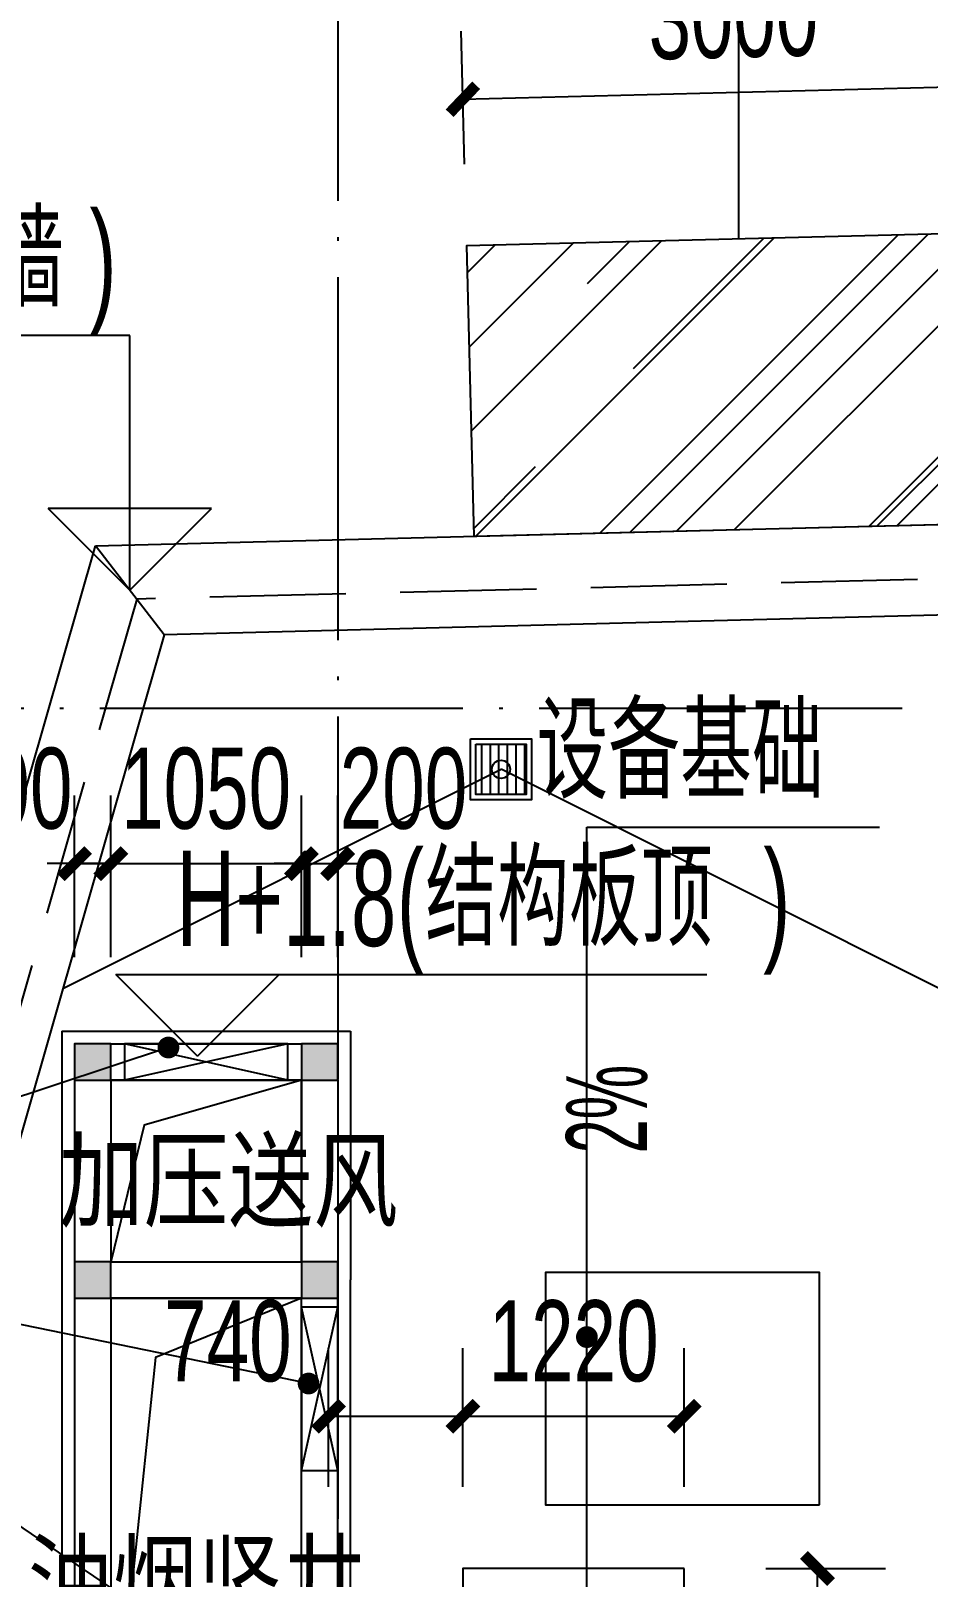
# Model space of a CAD drawing. Extents: x -409435 to 356702, y -107829 to 330904.
# Drawn here: x 21710 to 26653, y 279213 to 287730 of the extents above; entities that cross this region are included whole.
import ezdxf
from ezdxf.xclip import XClip

# ---------------------------------------------------------------- set-up
doc = ezdxf.new("R2010")
doc.units = 0
doc.header["$LTSCALE"] = 1000
doc.header["$MEASUREMENT"] = 0
doc.header["$XCLIPFRAME"] = 0
for name, pattern in [('104-14# 核心筒$0$DOTE', [2.42, 2, -0.2, 0.02, -0.2]), ('109-34 轴网$0$L1$0$$AUDIT_BAD_LTYPE1', [0]), ('X-104 14#平面$0$DASH', [0.35, 0.25, -0.1])]:
    doc.linetypes.add(name, pattern=pattern)
for name, color, linetype in [('01-标注_尺寸', 124, 'Continuous'), ('01-标注_符号', 200, 'Continuous'), ('02-TEXT_标注', 130, 'Continuous'), ('104-14# 核心筒$0$A_AXIS-轴线', 36, '104-14# 核心筒$0$DOTE'), ('PUB_HATCH', 8, 'Continuous'), ('X-104 14#平面$0$01-标注_标高', 200, 'Continuous'), ('X-104 14#平面$0$01-标注_符号', 200, 'Continuous'), ('X-104 14#平面$0$02-TEXT_标注', 130, 'Continuous'), ('X-104 14#平面$0$A-C_玻璃幕墙', 140, 'Continuous'), ('X-104 14#平面$0$A-O_分水线', 127, 'Continuous'), ('X-104 14#平面$0$A-O_屋面', 201, 'Continuous'), ('X-104 14#平面$0$A-O_散水', 134, 'Continuous'), ('X-104 14#平面$0$A-SUR_保温', 222, 'Continuous'), ('X-104 14#平面$0$A-TECH_暖通', 6, 'Continuous'), ('X-104 14#平面$0$A-TECH_结构', 21, 'Continuous'), ('X-104 14#平面$0$A_STR-砌块墙', 121, 'Continuous'), ('X-104 14#平面$0$A_STR-砼柱', 51, 'Continuous'), ('X-104 14#平面$0$DUCT-新风管立管', 3, 'Continuous'), ('X-104 14#平面$0$EH_玻璃', 156, 'Continuous')]:
    doc.layers.add(name, color=color, linetype=linetype)
doc.styles.add('_TCH_DIM', font='ros.shx', dxfattribs={"width": 0.8, "height": 2, "bigfont": 'jd.shx'})
doc.styles.add('_TCH_DIM_T3', font='ros.shx', dxfattribs={"width": 0.705882, "bigfont": 'jd.shx'})
doc.styles.add('X-104 14#平面$0$_TCH_DIM', font='ros.shx', dxfattribs={"width": 0.8, "bigfont": 'jd.shx'})
doc.styles.add('X-104 14#平面$0$Standard', font='STXIHEI_0.TTF', dxfattribs={"width": 0.8})
doc.dimstyles.new('_TCH_ARCH&&150', dxfattribs={"dimtxt": 446.25, "dimasz": 150, "dimexe": 375, "dimexo": 450, "dimgap": 189.375, "dimtad": 1, "dimdec": 0, "dimzin": 0, "dimdsep": 46, "dimtxsty": '_TCH_DIM_T3', "dimblk": 'ARCHTICK', "dimcen": 0.09, "dimclrt": 7, "dimazin": 2, "dimtfac": 1, "dimtdec": 0, "dimtix": 1, "dimtmove": 2, "dimatfit": 3, "dimfxl": 0, "dimtolj": 1, "dimtzin": 0, "dimarcsym": 0})

# ---------------------------------------------------------------- blocks, each defined once
blk = doc.blocks.new('104-14# 核心筒')
at = {"layer": '104-14# 核心筒$0$A_AXIS-轴线'}
for p, q in [((23400, 317833.6), (23400, 259754.9)), ((-9370.1, 284000), (120259.9, 284000))]:
    blk.add_line(p, q, dxfattribs=at)
blk = doc.blocks.new('X-104 14#平面$0$0000')
for p in [(-19513.8, 13427), (-8900, 10533.9)]:
    blk.add_line(p, (-17100, 14633.9))
blk = doc.blocks.new('X-104 14#平面$0$jtkjuyriuy')
h = blk.add_hatch()
h.set_pattern_fill('ANSI31', color=8, scale=30, angle=45)
h.set_pattern_definition([(90, (0, 0), (-47.625, 1e-14), [])])
h.paths.add_polyline_path([(-138, 138), (138, 138), (138, -138), (-138, -138)])
for points in [[(-168, 168), (168, 168), (168, -168), (-168, -168)], [(-138, 138), (138, 138), (138, -138), (-138, -138)]]:
    blk.add_lwpolyline(points, close=True)
blk = doc.blocks.new('X-104 14#平面$0$ddddllll')
at = {"layer": 'X-104 14#平面$0$A-O_分水线'}
blk.add_blockref('X-104 14#平面$0$jtkjuyriuy', (0, 14333.9), dxfattribs=at)
blk = doc.blocks.new('X-104 14#平面$0$000003333')
blk.add_circle((24300, 283662.6), 50)
blk = doc.blocks.new('*U422')
blk.add_lwpolyline([(200, 0), (200, 900), (0, 900), (0, 0), (200, 0), (0, 900), (0, 0), (200, 900)])
blk = doc.blocks.new('_FZH')
blk.add_lwpolyline([(-0.5, -0.5), (0.5, -0.5), (0.5, 0.5), (-0.5, 0.5)], close=True)
at = {"layer": 'PUB_HATCH'}
blk.add_solid([(-0.5, -0.5), (0.5, -0.5), (-0.5, 0.5), (0.5, 0.5)], dxfattribs=at)
blk = doc.blocks.new('X-104 14#平面')
at = {"layer": 'X-104 14#平面$0$EH_玻璃'}
h = blk.add_hatch(dxfattribs=at)
h.set_pattern_fill('AR-RROOF', color=256, scale=600, angle=45)
h.set_pattern_definition([(45, (0, 0), (646.5784, 1724.2092), [11430, -1524, 3810, -762]), (45, (447.2, 986), (-1255.4398, 177.809), [2286, -251.46, 4572, -571.5]), (45, (-188.6, 727.4), (2440.8336, 3162.8462), [6096, -1066.8, 3048, -762])])
h.paths.add_polyline_path([(27109.3, 286622.3), (24110.3, 286546.7), (24150.6, 284947.2), (27149.6, 285022.8)])
at = {"layer": 'X-104 14#平面$0$01-标注_标高'}
for p, q in [((22255.1, 286052.7), (19595.6, 286052.7)), ((22255.1, 284649.3), (22255.1, 286052.7)), ((22255.1, 284649.3), (21805.1, 285099.3)), ((22705.1, 285099.3), (21805.1, 285099.3)), ((22255.1, 284649.3), (22705.1, 285099.3)), ((22627.3, 282082.3), (22177.3, 282532.3)), ((22177.3, 282532.3), (25433.3, 282532.3)), ((22627.3, 282082.3), (23077.3, 282532.3))]:
    blk.add_line(p, q, dxfattribs=at)
at = {"layer": 'X-104 14#平面$0$01-标注_符号'}
blk.add_line((25609.8, 286584.5), (25609.8, 289543.3), dxfattribs=at)
at = {"layer": 'X-104 14#平面$0$A-C_玻璃幕墙'}
blk.add_lwpolyline([(27109.3, 286622.3), (24110.3, 286546.7), (24150.6, 284947.2), (27149.6, 285022.8)], close=True, dxfattribs=at)
at = {"layer": 'X-104 14#平面$0$A-O_屋面'}
for points in [[(82349.8, 264577.4), (83499.8, 267565.9), (52926.6, 266284.7), (53491, 268939.8), (17309.3, 268308.2), (22065.4, 284894.6), (62738.3, 285920), (62307.5, 284891.2), (92265.6, 286255.1), (99426.9, 312025), (120741.8, 306094.6), (117562.9, 278400.5), (119297.3, 278014.5), (109062.3, 262867.9), (82417.6, 264753.6)], [(22444.8, 284404), (22065.4, 284894.6)]]:
    blk.add_lwpolyline(points, dxfattribs=at)
blk.add_lwpolyline([(83126.9, 265204.7), (108809.6, 263387.1), (118471.8, 277685.9), (117014.8, 278010.2), (120196.4, 305727.4), (99774.7, 311409.3), (92650.5, 285772.1), (61541.2, 284355.8), (61978.8, 285400.7), (22444.8, 284404), (17976.2, 268819.9), (54110.7, 269450.7), (53549.7, 266811.2), (84240.1, 268097.3)], close=True, dxfattribs=at)
at = {"layer": 'X-104 14#平面$0$A-O_散水'}
for points in [[(26055, 279610), (26055, 280890), (24545, 280890), (24545, 279610)], [(25310, 279260), (24090, 279260), (24090, 277840), (25310, 277840)]]:
    blk.add_lwpolyline(points, close=True, dxfattribs=at)
at = {"layer": 'X-104 14#平面$0$A-SUR_保温'}
for p, q in [((21880, 282220), (21880, 280850)), ((21880, 282220), (23470, 282220)), ((23470, 282220), (23470, 280850)), ((21880, 280850), (21880, 277950)), ((23470, 277950), (23470, 280850))]:
    blk.add_line(p, q, dxfattribs=at)
at = {"layer": 'X-104 14#平面$0$A-TECH_结构', "linetype": 'X-104 14#平面$0$DASH', "ltscale": 3}
blk.add_lwpolyline([(82843.2, 265024.2), (82843.2, 265024.2), (108910.7, 263179.4), (118802, 277817.3), (117234.1, 278166.3), (120414.6, 305874.3), (99635.5, 311655.6), (92496.6, 285965.3), (61847.8, 284570), (62282.6, 285608.4), (22293, 284600.3), (17709.4, 268615.2), (53862.8, 269246.3), (53300.5, 266600.6), (83944, 267884.8), (82843.2, 265024.2), (82843.2, 265024.2)], dxfattribs=at)
at = {"layer": 'X-104 14#平面$0$A_STR-砌块墙'}
for p, q in [((22150, 282150), (23200, 282150)), ((21950, 281950), (21950, 280950)), ((22150, 281950), (22150, 280950)), ((22150, 281950), (23200, 281950)), ((23200, 281950), (23200, 280950)), ((23400, 281950), (23400, 280950)), ((22150, 280950), (23200, 280950)), ((21950, 280750), (21950, 278050)), ((22150, 280750), (23200, 280750)), ((22150, 280750), (22150, 278050)), ((23200, 278050), (23200, 280750)), ((23400, 278050), (23400, 280750))]:
    blk.add_line(p, q, dxfattribs=at)
at = {"layer": 'X-104 14#平面$0$DUCT-新风管立管'}
blk.add_lwpolyline([(23200, 281950), (22150, 281950), (22150, 280950), (23200, 280950), (23200, 281950), (22334, 281702), (22150, 280950)], dxfattribs=at)
at = {"layer": 'X-104 14#平面$0$DUCT-新风管立管', "elevation": 3000}
blk.add_lwpolyline([(23200, 280750), (22150, 280750), (22150, 278050), (23200, 278050), (23200, 280750), (22395.4, 280422.7), (22150, 278050)], dxfattribs=at)
ref = blk.add_blockref('104-14# 核心筒', (0, 0))
XClip(ref).set_block_clipping_path([(-38664.3623821461, -25500), (139216.5485069363, 330900)])
for name, p in [('X-104 14#平面$0$ddddllll', (24300, 269328.8)), ('X-104 14#平面$0$000003333', (0, 0))]:
    blk.add_blockref(name, p)
at = {"layer": 'X-104 14#平面$0$A-O_分水线'}
blk.add_blockref('X-104 14#平面$0$0000', (41400, 269028.8), dxfattribs=at)
at = {"layer": 'X-104 14#平面$0$A-TECH_暖通', "rotation": 90}
blk.add_blockref('*U422', (23125, 281950), dxfattribs=at)
at = {"layer": 'X-104 14#平面$0$A-TECH_暖通'}
blk.add_blockref('*U422', (23200, 279800), dxfattribs=at)
at = {"layer": 'X-104 14#平面$0$A_STR-砼柱', "xscale": 200, "yscale": 200, "zscale": 200}
for p in [(22050, 282050), (23300, 282050), (22050, 280850), (23300, 280850)]:
    blk.add_blockref('_FZH', p, dxfattribs=at)
at = {"layer": 'X-104 14#平面$0$02-TEXT_标注'}
for s, height, style, width, p in [('幕墙', 520.93, 'X-104 14#平面$0$_TCH_DIM', 0.8, (21101.1, 286210.2)), (')', 525, 'X-104 14#平面$0$_TCH_DIM', 0.64, (22032.2, 286210.2)), ('H+1.8', 525, 'X-104 14#平面$0$_TCH_DIM', 0.64, (22511.7, 282689.8)), ('(', 525, 'X-104 14#平面$0$_TCH_DIM', 0.64, (23725.9, 282689.8)), ('结构板顶', 520.93, 'X-104 14#平面$0$_TCH_DIM', 0.8, (23882.7, 282689.8)), (')', 525, 'X-104 14#平面$0$_TCH_DIM', 0.64, (25745, 282689.8)), ('加压送风', 428.14, 'X-104 14#平面$0$Standard', 0.8, (21863.6, 281185.2)), ('油烟竖井', 428.14, 'X-104 14#平面$0$Standard', 0.8, (21692.3, 278968.5, 3000))]:
    blk.add_text(s, height=height, dxfattribs=dict(at, style=style, width=width)).set_placement(p)
blk = doc.blocks.new('_ArchTick')
at = {"color": 0, "linetype": 'ByBlock', "const_width": 0.4}
blk.add_lwpolyline([(-0.5, -0.5), (0.5, 0.5)], dxfattribs=at)
blk = doc.blocks.new('*D930')
at = {"layer": '01-标注_尺寸', "color": 0, "lineweight": -2, "transparency": 16777216}
for p, q in [((23200, 282628.6), (23200, 283518)), ((23400, 282628.6), (23400, 283518)), ((23200, 283143), (23050, 283143)), ((23200, 283143), (23400, 283143)), ((23400, 283143), (23550, 283143))]:
    blk.add_line(p, q, dxfattribs=at)
at = {"layer": 'Defpoints', "color": 0, "transparency": 16777216}
for p in [(23400, 283143), (23200, 282178.6), (23400, 282178.6)]:
    blk.add_point(p, dxfattribs=at)
at = {"layer": '01-标注_尺寸', "color": 0, "lineweight": -2, "transparency": 16777216, "xscale": 150, "yscale": 150, "zscale": 150}
blk.add_blockref('_ArchTick', (23200, 283143), dxfattribs=at)
at = {"layer": '01-标注_尺寸', "color": 0, "lineweight": -2, "transparency": 16777216, "xscale": 150, "yscale": 150, "zscale": 150, "rotation": 180}
blk.add_blockref('_ArchTick', (23400, 283143), dxfattribs=at)
at = {"layer": '01-标注_尺寸', "color": 7, "transparency": 16777216, "insert": (23762.6, 283555.5), "char_height": 446.25, "attachment_point": 5, "style": '_TCH_DIM_T3'}
blk.add_mtext('\\A1;200', dxfattribs=at)
blk = doc.blocks.new('*D931')
at = {"layer": '01-标注_尺寸', "color": 0, "lineweight": -2, "transparency": 16777216}
for p, q in [((22150, 282628.6), (22150, 283518)), ((23200, 282628.6), (23200, 283518)), ((22150, 283143), (22000, 283143)), ((22150, 283143), (23200, 283143)), ((23200, 283143), (23350, 283143))]:
    blk.add_line(p, q, dxfattribs=at)
at = {"layer": 'Defpoints', "color": 0, "transparency": 16777216}
for p in [(23200, 283143), (22150, 282178.6), (23200, 282178.6)]:
    blk.add_point(p, dxfattribs=at)
at = {"layer": '01-标注_尺寸', "color": 0, "lineweight": -2, "transparency": 16777216, "xscale": 150, "yscale": 150, "zscale": 150}
blk.add_blockref('_ArchTick', (22150, 283143), dxfattribs=at)
at = {"layer": '01-标注_尺寸', "color": 0, "lineweight": -2, "transparency": 16777216, "xscale": 150, "yscale": 150, "zscale": 150, "rotation": 180}
blk.add_blockref('_ArchTick', (23200, 283143), dxfattribs=at)
at = {"layer": '01-标注_尺寸', "color": 7, "transparency": 16777216, "insert": (22675, 283555.5), "char_height": 446.25, "attachment_point": 5, "style": '_TCH_DIM_T3'}
blk.add_mtext('\\A1;1050', dxfattribs=at)
blk = doc.blocks.new('*D932')
at = {"layer": '01-标注_尺寸', "color": 0, "lineweight": -2, "transparency": 16777216}
for p, q in [((21950, 282628.6), (21950, 283518)), ((22150, 282628.6), (22150, 283518)), ((21950, 283143), (21800, 283143)), ((21950, 283143), (22150, 283143)), ((22150, 283143), (22300, 283143))]:
    blk.add_line(p, q, dxfattribs=at)
at = {"layer": 'Defpoints', "color": 0, "transparency": 16777216}
for p in [(22150, 283143), (21950, 282178.6), (22150, 282178.6)]:
    blk.add_point(p, dxfattribs=at)
at = {"layer": '01-标注_尺寸', "color": 0, "lineweight": -2, "transparency": 16777216, "xscale": 150, "yscale": 150, "zscale": 150}
blk.add_blockref('_ArchTick', (21950, 283143), dxfattribs=at)
at = {"layer": '01-标注_尺寸', "color": 0, "lineweight": -2, "transparency": 16777216, "xscale": 150, "yscale": 150, "zscale": 150, "rotation": 180}
blk.add_blockref('_ArchTick', (22150, 283143), dxfattribs=at)
at = {"layer": '01-标注_尺寸', "color": 7, "transparency": 16777216, "insert": (21587.4, 283555.5), "char_height": 446.25, "attachment_point": 5, "style": '_TCH_DIM_T3'}
blk.add_mtext('\\A1;200', dxfattribs=at)
blk = doc.blocks.new('*D1978')
at = {"layer": '01-标注_尺寸', "color": 0, "lineweight": -2, "transparency": 16777216}
for p, q in [((24090, 279710), (24090, 280473.8)), ((25310, 279710), (25310, 280473.8)), ((24090, 280098.8), (25310, 280098.8))]:
    blk.add_line(p, q, dxfattribs=at)
at = {"layer": 'Defpoints', "color": 0, "transparency": 16777216}
for p in [(25310, 280098.8), (24090, 279260), (25310, 279260)]:
    blk.add_point(p, dxfattribs=at)
at = {"layer": '01-标注_尺寸', "color": 0, "lineweight": -2, "transparency": 16777216, "xscale": 150, "yscale": 150, "zscale": 150, "rotation": 180}
blk.add_blockref('_ArchTick', (24090, 280098.8), dxfattribs=at)
at = {"layer": '01-标注_尺寸', "color": 0, "lineweight": -2, "transparency": 16777216, "xscale": 150, "yscale": 150, "zscale": 150}
blk.add_blockref('_ArchTick', (25310, 280098.8), dxfattribs=at)
at = {"layer": '01-标注_尺寸', "color": 7, "transparency": 16777216, "insert": (24700, 280511.3), "char_height": 446.25, "attachment_point": 5, "style": '_TCH_DIM_T3'}
blk.add_mtext('\\A1;1220', dxfattribs=at)
blk = doc.blocks.new('*D1979')
at = {"layer": '01-标注_尺寸', "color": 0, "lineweight": -2, "transparency": 16777216}
for p, q in [((23350, 279710), (23350, 280473.8)), ((24090, 279710), (24090, 280473.8)), ((23350, 280098.8), (24090, 280098.8))]:
    blk.add_line(p, q, dxfattribs=at)
at = {"layer": 'Defpoints', "color": 0, "transparency": 16777216}
for p in [(24090, 280098.8), (23350, 279260), (24090, 279260)]:
    blk.add_point(p, dxfattribs=at)
at = {"layer": '01-标注_尺寸', "color": 0, "lineweight": -2, "transparency": 16777216, "xscale": 150, "yscale": 150, "zscale": 150, "rotation": 180}
blk.add_blockref('_ArchTick', (23350, 280098.8), dxfattribs=at)
at = {"layer": '01-标注_尺寸', "color": 0, "lineweight": -2, "transparency": 16777216, "xscale": 150, "yscale": 150, "zscale": 150}
blk.add_blockref('_ArchTick', (24090, 280098.8), dxfattribs=at)
at = {"layer": '01-标注_尺寸', "color": 7, "transparency": 16777216, "insert": (22795, 280511.3), "char_height": 446.25, "attachment_point": 5, "style": '_TCH_DIM_T3'}
blk.add_mtext('\\A1;740', dxfattribs=at)
blk = doc.blocks.new('*D1983')
at = {"layer": '01-标注_尺寸', "color": 0, "lineweight": -2, "transparency": 16777216}
for p, q in [((25760, 279260), (26418.8, 279260)), ((26043.8, 277840), (26043.8, 279260)), ((25760, 277840), (26418.8, 277840))]:
    blk.add_line(p, q, dxfattribs=at)
at = {"layer": 'Defpoints', "color": 0, "transparency": 16777216}
for p in [(25310, 279260), (26043.8, 279260), (25310, 277840)]:
    blk.add_point(p, dxfattribs=at)
at = {"layer": '01-标注_尺寸', "color": 0, "lineweight": -2, "transparency": 16777216, "xscale": 150, "yscale": 150, "zscale": 150}
for p, rotation in [((26043.8, 279260), 90), ((26043.8, 277840), 270)]:
    blk.add_blockref('_ArchTick', p, dxfattribs=dict(at, rotation=rotation))
at = {"layer": '01-标注_尺寸', "color": 7, "transparency": 16777216, "insert": (25631.3, 278550), "char_height": 446.25, "attachment_point": 5, "rotation": 90, "style": '_TCH_DIM_T3'}
blk.add_mtext('\\A1;1420', dxfattribs=at)
blk = doc.blocks.new('*D2428')
at = {"layer": '01-标注_尺寸', "color": 0, "lineweight": -2, "transparency": 16777216}
for p, q in [((24098.9, 286996.5), (24080.4, 287729)), ((27098, 287072.1), (27079.5, 287804.6)), ((24089.9, 287354.1), (27088.9, 287429.7))]:
    blk.add_line(p, q, dxfattribs=at)
at = {"layer": 'Defpoints', "color": 0, "transparency": 16777216}
for p in [(27088.9, 287429.7), (27109.3, 286622.3), (24110.3, 286546.7)]:
    blk.add_point(p, dxfattribs=at)
at = {"layer": '01-标注_尺寸', "color": 0, "lineweight": -2, "transparency": 16777216, "xscale": 150, "yscale": 150, "zscale": 150}
for p, rotation in [((27088.9, 287429.7), 1.44416161665186), ((24089.9, 287354.1), 181.4441616166519)]:
    blk.add_blockref('_ArchTick', p, dxfattribs=dict(at, rotation=rotation))
at = {"layer": '01-标注_尺寸', "color": 7, "transparency": 16777216, "insert": (25579, 287804.3), "char_height": 446.25, "attachment_point": 5, "rotation": 1.44416, "style": '_TCH_DIM_T3'}
blk.add_mtext('\\A1;3000', dxfattribs=at)

msp = doc.modelspace()

# ---------------------------------------------------------------- linework, layer by layer
at = {"layer": '01-标注_符号'}
for p, q in [((24773.2, 277129.7), (24773.2, 283343.3)), ((24773.2, 280534.9), (24773.2, 283343.3)), ((24773.2, 278491.2), (24773.2, 283343.3)), ((24773.2, 283343.3), (26384.6, 283343.3)), ((22467.4, 282130), (19305.3, 281083.8)), ((23239.7, 280279.1), (19305.3, 281083.8)), ((23227.2, 278424.6), (19305.3, 281083.8))]:
    msp.add_line(p, q, dxfattribs=at)
at = {"layer": '01-标注_符号', "linetype": '109-34 轴网$0$L1$0$$AUDIT_BAD_LTYPE1'}
msp.add_lwpolyline([(25262.7, 281260.6, 0, 0, 0), (25262.7, 281703.7, 120, 0, 0), (25262.7, 282153.7, 0, 0, 0)], format="xyseb", dxfattribs=at)
at = {"layer": '01-标注_符号', "const_width": 60}
for points in [[(22495.9, 282139.4, 1), (22439, 282120.6, 1)], [(24773.2, 280504.9, 1), (24773.2, 280564.9, 1)], [(23269, 280273.1, 1), (23210.3, 280285.1, 1)]]:
    msp.add_lwpolyline(points, format="xyb", close=True, dxfattribs=at)

# ---------------------------------------------------------------- block references
msp.add_blockref('X-104 14#平面', (0, 0))

# ---------------------------------------------------------------- texts
at = {"layer": '02-TEXT_标注', "style": '_TCH_DIM', "width": 0.8}
msp.add_text('设备基础', height=520.93, dxfattribs=at).set_placement((24495, 283500.8))
at = {"layer": '02-TEXT_标注', "linetype": '109-34 轴网$0$L1$0$$AUDIT_BAD_LTYPE1', "style": '_TCH_DIM', "width": 0.564706}
msp.add_text('2%%%', height=446.25, rotation=90, dxfattribs=at).set_placement((25105.2, 281547.5))

# ---------------------------------------------------------------- dimensions: what is measured, and where the dimension line sits
at = {"layer": '01-标注_尺寸'}
for p1, p2, distance, picture, middle in [((24110.3, 286546.7), (27109.3, 286622.3), 807.7, '*D2428', (25579, 287804.3)), ((22150, 282178.6), (23200, 282178.6), 964.4, '*D931', (22675, 283555.5)), ((24090, 279260), (25310, 279260), 838.8, '*D1978', (24700, 280511.3)), ((25310, 277840), (25310, 279260), -733.8, '*D1983', (25631.3, 278550))]:
    dim = msp.add_aligned_dim(p1=p1, p2=p2, distance=distance, dimstyle='_TCH_ARCH&&150', dxfattribs=at)
    dim.commit()
    dim.dimension.update_dxf_attribs({"geometry": picture, "text_midpoint": middle})
for base, p1, p2, angle, picture, middle in [((22150, 283143), (21950, 282178.6), (22150, 282178.6), 360, '*D932', (21587.4, 283555.5)), ((23400, 283143), (23200, 282178.6), (23400, 282178.6), 360, '*D930', (23762.6, 283555.5)), ((24090, 280098.8), (23350, 279260), (24090, 279260), 0, '*D1979', (22795, 280511.3))]:
    dim = msp.add_linear_dim(base=base, p1=p1, p2=p2, angle=angle, dimstyle='_TCH_ARCH&&150', dxfattribs=at)
    dim.commit()
    dim.dimension.update_dxf_attribs({"geometry": picture, "text_midpoint": middle, "dimtype": 161})

doc.saveas('drawing.dxf')
